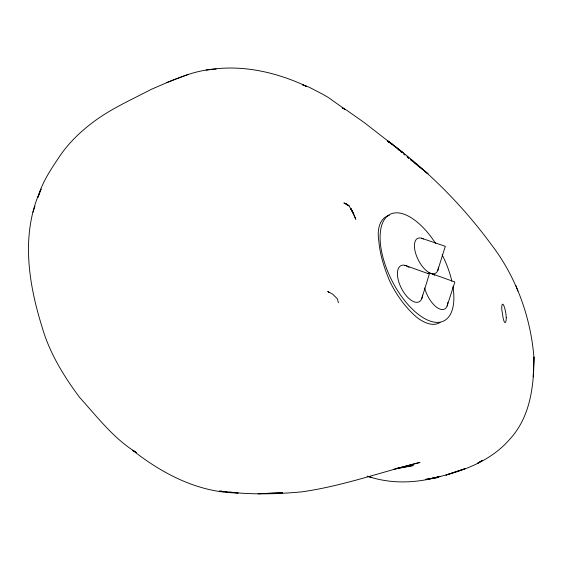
<?xml version="1.0" encoding="UTF-8"?>
<svg xmlns="http://www.w3.org/2000/svg" width="562" height="562" viewBox="0 0 562 562"><rect width="100%" height="100%" fill="white"/><g stroke="black" fill="none" stroke-linecap="round" stroke-linejoin="round"><path stroke-width="0.84" d="M216.152 69.056C193.145 70.039 172.134 80.542 151.304 89.323C132.955 98.94 113.854 107.433 96.875 119.411C82.01 130.012 68.613 142.615 58.546 157.95C50.327 170.258 41.974 182.805 38.047 197.234L41.103 189.036C20.576 232.956 28.184 282.672 42.178 327.33C49.582 353.027 63.717 376.069 79.565 397.355C97.24 416.835 113.721 438.725 136.461 452.558L132.667 450.324C162.818 474.047 198.885 492.797 238.098 492.958L229.556 492.045M421.711 298.752L429.326 274.045L404.935 265.334M437.721 270.561L445.287 246.304L421.493 238.225M447.106 306.002L454.862 281.969L430.717 273.336A19.768 9.287 63.7 0 0 427.366 273.483M34.949 206.219L32.947 212.204M440.074 322.504C432.607 327.049 423.467 322.342 417.236 317.72C405.42 307.632 396.147 294.657 389.508 280.663L389.368 280.319C384.19 267.716 379.877 254.474 378.837 240.817C377.13 231.586 378.598 218.182 389.311 215.365M188.087 74.514L166.886 82.509M399.954 467.64L420.011 462.414C380.643 472.221 342.167 486.158 301.864 491.848C275.914 494.286 249.465 494.827 223.571 491.469M395.767 468.645L399.118 467.858M393.843 469.263L413.225 465.54L395.781 468.553M428.954 478.943C458.402 473.014 489.671 462.681 509.853 439.133C530.261 417.032 534.097 385.785 533.9 356.954C530.584 316.322 515.726 275.963 490.647 243.662C461.662 204.35 426.811 169.612 387.443 140.697L403.073 152.801L364.288 122.593L346.557 110.138L342.23 107.834M425.49 479.358L427.197 479.098M428.911 478.838L438.304 477.419L427.338 479.274L439.948 476.492C417.84 482.821 394.138 484.142 371.904 477.588L367.246 476.246M425.525 479.435L428.103 479.077M206.106 70.011L207.919 69.857C241.653 64.265 275.935 72.02 306.508 86.309L302.651 84.904L309.156 87.201L322.609 94.17L328.152 97.381L345.3 109.541L342.328 107.918M224.428 491.504L226.992 491.771M221.007 491.139L223.845 491.75L219.616 490.837M431.061 273.455L430.724 273.364A19.579 9.111 63 0 1 414.995 250.8A19.579 9.111 63 0 1 423.404 238.99M367.148 476.218L371.904 477.588M398.044 149.499L399.392 150.581M400.734 151.663L402.083 152.745M407.457 157.065L408.806 158.147M410.822 159.77L412.164 160.851M403.516 153.96L404.879 155.063M406.916 156.721L408.96 158.379M410.316 159.482L428.005 173.827L414.173 162.474M329.058 292.542L327.716 291.446L332.669 294.179L337.362 298.808L338.394 302.792M347.323 204.99L346.304 203.837L349.065 205.84L353.695 213.841L350.807 209.134M515.965 285.728L517.939 291.109M452.93 286.697A59.698 28.248 63.2 0 1 416.063 312.542A59.698 28.248 63.2 0 1 381.507 226.022A59.698 28.248 63.2 0 1 435.698 243.55M442.161 254.804A59.698 28.248 63.2 0 1 451.855 281.183M438.458 267.119A19.579 9.111 63 0 1 431.321 273.539A19.768 9.287 63.7 0 1 434.644 275.282M447.507 304.695A19.768 9.287 63.7 0 1 436.709 307.288A19.768 9.287 63.7 0 1 424.633 287.976M447.823 302.433A19.768 9.287 63.7 0 1 447.647 303.979M422.519 295.113A20.232 9.737 63.4 0 1 409.572 299.047A20.232 9.737 63.4 0 1 397.432 274.031A20.232 9.737 63.4 0 1 409.031 267.322M506.229 317.326L506.179 319.413A9.343 1.805 84.2 0 1 503.138 318.12L501.803 309.711A9.385 1.735 81.9 0 1 502.814 304.175L503.461 304.892A9.308 1.798 81.1 0 1 506.222 316.961L506.229 317.326M533.486 369.993L533.289 376.898L533.9 356.954L533.486 369.993M482.07 460.615L477.756 463.172L482.07 460.615M464.851 468.757L446.073 475.023L464.851 468.757M282.426 492.776L258.204 493.745L282.426 492.776M390.983 143.184L387.78 141.434L392.262 144.343L390.983 143.184M347.295 204.786L343.888 202.889L349.065 205.84L347.295 204.786M353.66 213.96L350.962 208.537L355.788 219.271L353.66 213.96"/></g></svg>
